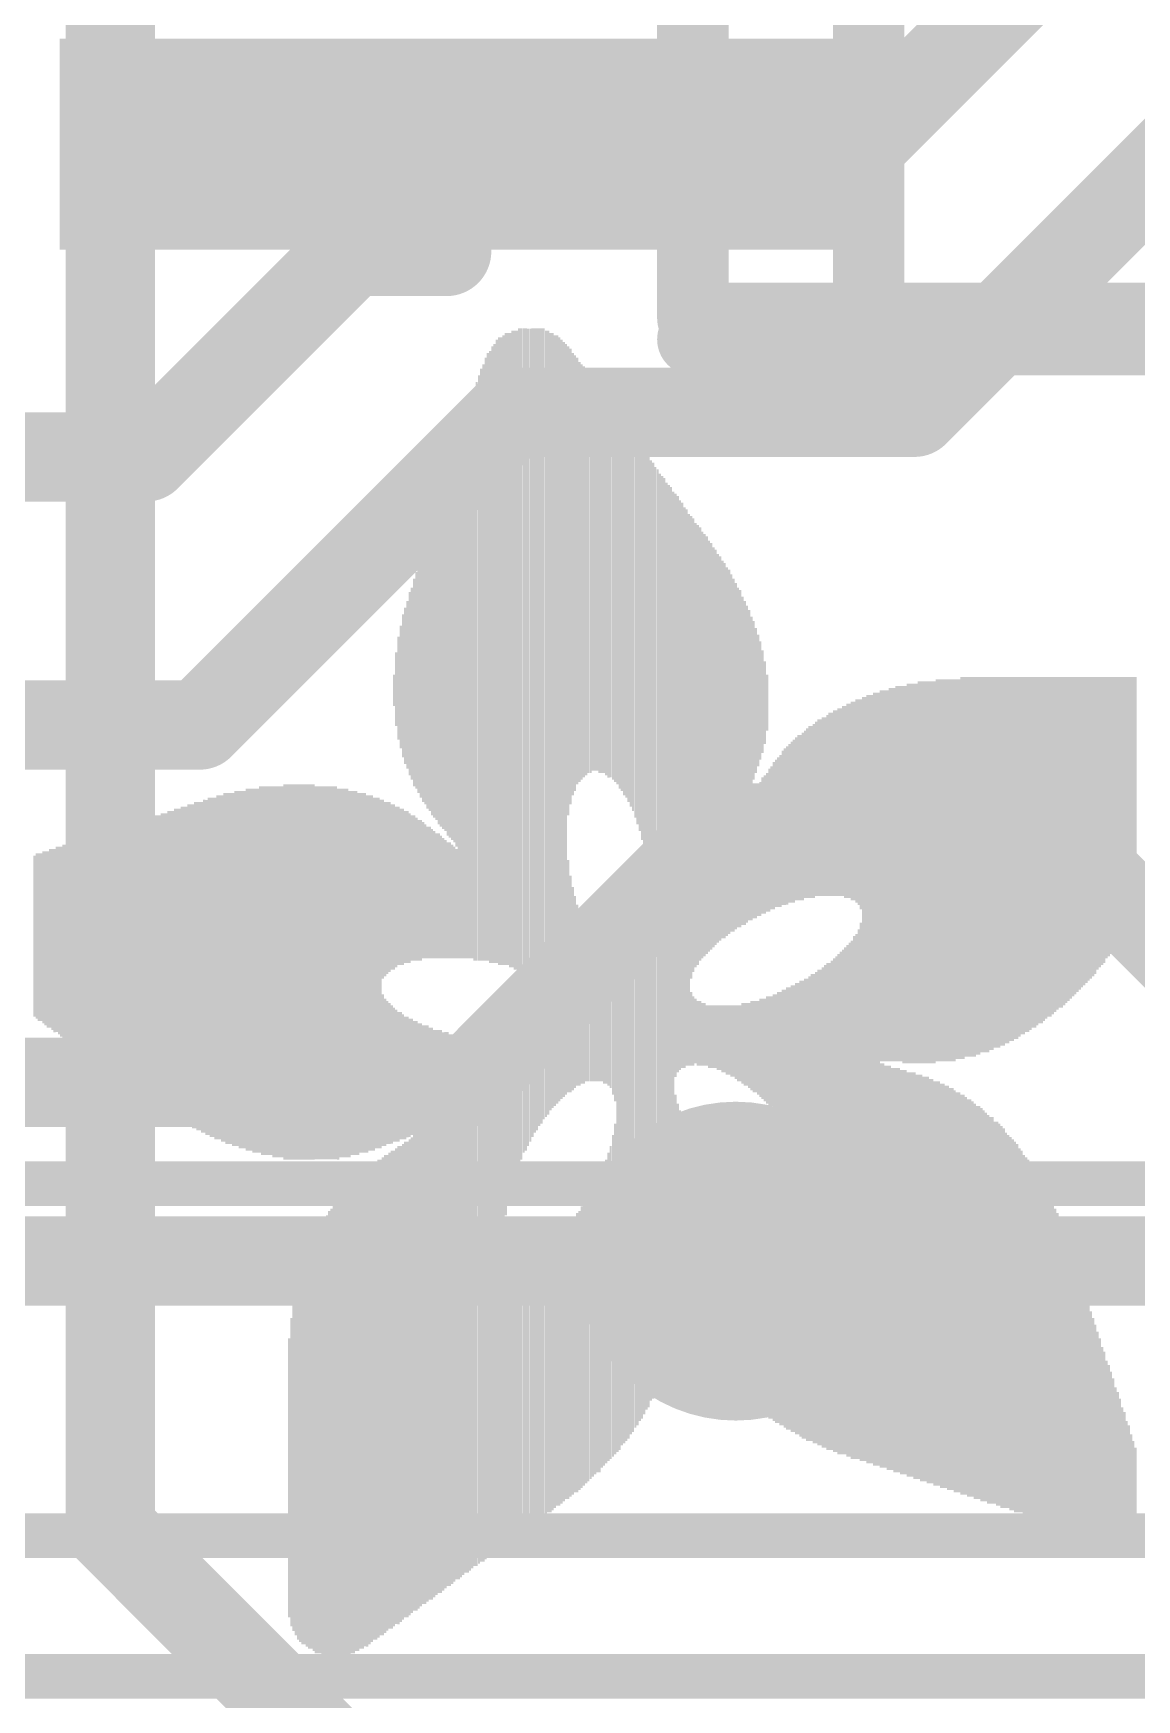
# Model space of a CAD drawing. Extents: x -17.3 to 47, y -18 to 22.9.
# Drawn here: x 16.291 to 19.428, y -4.041 to 0.696 of the extents above; entities that cross this region are included whole.
import ezdxf

# ---------------------------------------------------------------- set-up
doc = ezdxf.new("R2010")
doc.units = 0
for name, color, linetype in [('1', 12, 'CONTINUOUS'), ('16', 5, 'CONTINUOUS'), ('18', 110, 'CONTINUOUS'), ('21', 40, 'CONTINUOUS'), ('22', 6, 'CONTINUOUS'), ('51', 253, 'CONTINUOUS')]:
    doc.layers.add(name, color=color, linetype=linetype)

# ---------------------------------------------------------------- blocks, each defined once
blk = doc.blocks.new('RECT')
blk.add_solid([(-0.5, -0.5), (0.5, -0.5), (-0.5, 0.5), (0.5, 0.5)])
blk = doc.blocks.new('ROUNDV')
at = {"const_width": 0.5}
blk.add_lwpolyline([(0, -0.25, 1), (0, 0.25, 1), (0, -0.25)], format="xyb", dxfattribs=at)

msp = doc.modelspace()

# ---------------------------------------------------------------- linework, layer by layer
at = {"layer": '1', "const_width": 0.254}
for points in [[(18.6436, 0.381), (19.1008, 0.8382)], [(17.466, 0.381), (18.6436, 0.381)], [(17.466, 0.381), (17.466, 0.0762)], [(19.558, 0.381), (18.796, -0.381)], [(17.1958, 0.0762), (16.6116, -0.508)], [(17.466, 0.0762), (17.1958, 0.0762)], [(17.653, -0.381), (17.3355, -0.6985)], [(18.796, -0.381), (17.653, -0.381)], [(16.6116, -0.508), (16.1504, -0.508)], [(17.3355, -0.6985), (16.764, -1.27)], [(16.764, -1.27), (12.065, -1.27)], [(17.526, -2.286), (18.249, -1.563)], [(18.249, -1.563), (19.177, -1.563)], [(19.177, -1.563), (20.066, -2.452)], [(10.668, -2.286), (17.526, -2.286)], [(18.288, -2.794), (7.112, -2.794)]]:
    msp.add_lwpolyline(points, dxfattribs=at)
at = {"layer": '1', "const_width": 0.127}
for points in [[(17.466, 0.4445, 1), (17.466, 0.3175)], [(17.5295, 0.381, 1), (17.4025, 0.381)], [(18.5987, 0.4259, 1), (18.6885, 0.3361)], [(18.6436, 0.3175, 1), (18.6436, 0.4445)], [(17.1958, 0.1397, 1), (17.1958, 0.0127)], [(17.2407, 0.0313, 1), (17.1509, 0.1211)], [(17.466, 0.0127, 1), (17.466, 0.1397)], [(17.4025, 0.0762, 1), (17.5295, 0.0762)], [(17.653, -0.3175, 1), (17.653, -0.4445)], [(17.6979, -0.4259, 1), (17.6081, -0.3361)], [(18.7511, -0.3361, 1), (18.8409, -0.4259)], [(18.796, -0.4445, 1), (18.796, -0.3175)], [(16.5667, -0.4631, 1), (16.6565, -0.5529)], [(16.6116, -0.5715, 1), (16.6116, -0.4445)], [(17.2906, -0.6536, 1), (17.3804, -0.7434)], [(17.3804, -0.7434, 1), (17.2906, -0.6536)], [(16.7191, -1.2251, 1), (16.8089, -1.3149)], [(16.764, -1.3335, 1), (16.764, -1.2065)], [(18.249, -1.4995, 1), (18.249, -1.6265)], [(18.2939, -1.6079, 1), (18.2041, -1.5181)], [(19.2219, -1.5181, 1), (19.1321, -1.6079)], [(19.177, -1.6265, 1), (19.177, -1.4995)], [(17.4811, -2.2411, 1), (17.5709, -2.3309)], [(17.526, -2.3495, 1), (17.526, -2.2225)], [(18.288, -2.8575, 1), (18.288, -2.7305)]]:
    msp.add_lwpolyline(points, format="xyb", dxfattribs=at)
at = {"layer": '16', "const_width": 0.254}
for points in [[(16.51, 1.016), (16.51, -3.556)], [(18.288, -2.794), (20.828, -2.794)], [(16.51, -3.556), (19.304, -6.35)]]:
    msp.add_lwpolyline(points, dxfattribs=at)
at = {"layer": '16', "const_width": 0.127}
for points in [[(18.288, -2.7305, 1), (18.288, -2.8575)], [(16.5549, -3.5111, 1), (16.4651, -3.6009)], [(16.4465, -3.556, 1), (16.5735, -3.556)]]:
    msp.add_lwpolyline(points, format="xyb", dxfattribs=at)
at = {"layer": '21', "const_width": 0.2032}
msp.add_lwpolyline([(21.966, -0.174), (18.166, -0.174)], dxfattribs=at)
at = {"layer": '21', "const_width": 0.1016}
msp.add_lwpolyline([(18.166, -0.1232, 1), (18.166, -0.2248)], format="xyb", dxfattribs=at)
at = {"layer": '22', "const_width": 0.127}
for points in [[(3.484, -2.574), (28.384, -2.574)], [(-0.316, -3.574), (29.484, -3.574)], [(29.984, -3.974), (-1.016, -3.974)]]:
    msp.add_lwpolyline(points, dxfattribs=at)
at = {"layer": '51', "const_width": 0.2032}
for points in [[(18.166, -0.114), (18.166, 9.766)], [(18.666, -0.114), (18.666, 9.766)], [(18.666, -0.114), (18.166, -0.114)], [(21.966, -0.114), (18.666, -0.114)]]:
    msp.add_lwpolyline(points, dxfattribs=at)
at = {"layer": '51', "const_width": 0.1016}
for points in [[(18.166, -0.0632, 1), (18.166, -0.1648)], [(18.666, -0.0632, 1), (18.666, -0.1648)], [(18.666, -0.1648, 1), (18.666, -0.0632)], [(18.1152, -0.114, 1), (18.2168, -0.114)], [(18.6152, -0.114, 1), (18.7168, -0.114)]]:
    msp.add_lwpolyline(points, format="xyb", dxfattribs=at)

# ---------------------------------------------------------------- block references
at = {"layer": '1', "xscale": 0.6, "yscale": 2.2, "rotation": 270}
msp.add_blockref('RECT', (17.466, 0.381), dxfattribs=at)
at = {"layer": '18', "xscale": 0.9064, "yscale": 0.9064}
msp.add_blockref('ROUNDV', (18.288, -2.794), dxfattribs=at)
msp.add_blockref('ROUNDV', (18.288, -2.794), dxfattribs=at)
at = {"layer": '21', "rotation": 90}
for p, xscale, yscale in [((17.6022, -1.0668), 1.759, 0.0064), ((17.6086, -1.0605), 1.7717, 0.0063), ((17.6149, -1.0605), 1.7843, 0.0064), ((17.6212, -1.0605), 1.7843, 0.0063), ((17.6276, -1.0573), 1.7907, 0.0064), ((17.634, -1.0541), 1.797, 0.0063), ((17.6403, -1.0541), 1.797, 0.0064), ((17.6467, -1.0573), 1.8034, 0.0063), ((17.653, -1.0541), 1.8098, 0.0064), ((17.6593, -1.0573), 1.8161, 0.0063), ((17.6657, -1.0573), 1.8161, 0.0064), ((17.6721, -1.0541), 1.8224, 0.0063), ((17.6784, -1.0541), 1.8224, 0.0064), ((17.6848, -1.0573), 1.8288, 0.0063), ((17.6911, -1.0573), 1.8288, 0.0064), ((17.6974, -1.0605), 1.8351, 0.0063), ((17.7038, -1.0605), 1.8351, 0.0064), ((17.7102, -1.0636), 1.8415, 0.0063), ((17.7165, -1.0636), 1.8415, 0.0064), ((17.7229, -1.0668), 1.8478, 0.0063), ((17.7292, -1.0668), 1.8478, 0.0064), ((17.7355, -1.07), 1.8542, 0.0063), ((17.7419, -1.07), 1.8542, 0.0064), ((17.7483, -1.0763), 1.8542, 0.0063), ((17.7546, -1.0763), 1.8542, 0.0064), ((17.761, -1.0827), 1.8542, 0.0063), ((17.7673, -1.0858), 1.8605, 0.0064), ((17.7736, -1.0922), 1.8606, 0.0063), ((17.78, -1.0922), 1.8606, 0.0064), ((17.7864, -1.1018), 1.8669, 0.0063), ((17.7927, -1.1049), 1.8606, 0.0064), ((17.7991, -1.1145), 1.8669, 0.0063), ((17.8054, -1.1208), 1.8669, 0.0064), ((17.5768, -1.0827), 1.7145, 0.0064), ((17.5831, -1.0763), 1.7272, 0.0063), ((17.5895, -1.0764), 1.7399, 0.0064), ((17.5959, -1.07), 1.7526, 0.0063), ((17.8117, -0.8605), 1.3335, 0.0063), ((17.8181, -0.8477), 1.2954, 0.0064), ((17.8245, -0.8414), 1.2573, 0.0063), ((17.8308, -0.8382), 1.2382, 0.0064), ((17.8372, -0.8319), 1.2129, 0.0063), ((17.5578, -1.108), 1.6637, 0.0063), ((17.5641, -1.0986), 1.6827, 0.0064), ((17.5705, -1.0922), 1.6954, 0.0063), ((17.8435, -0.835), 1.1938, 0.0064), ((17.8498, -0.8351), 1.1811, 0.0063), ((17.8562, -0.835), 1.1684, 0.0064), ((17.8626, -0.8382), 1.1494, 0.0063), ((17.8689, -0.8382), 1.1366, 0.0064), ((17.8753, -0.8414), 1.1303, 0.0063), ((17.545, -1.1303), 1.6192, 0.0063), ((17.5514, -1.1176), 1.6446, 0.0064), ((17.8816, -0.8446), 1.1113, 0.0064), ((17.888, -0.8478), 1.1049, 0.0063), ((17.8943, -0.8541), 1.0922, 0.0064), ((17.9007, -0.8604), 1.0922, 0.0063), ((17.907, -0.8636), 1.0858, 0.0064), ((17.526, -1.1557), 1.5558, 0.0064), ((17.5324, -1.1462), 1.5748, 0.0063), ((17.5387, -1.1335), 1.6002, 0.0064), ((17.9134, -0.87), 1.0731, 0.0063), ((17.9197, -0.8763), 1.0732, 0.0064), ((17.9261, -0.8827), 1.0731, 0.0063), ((17.9324, -0.889), 1.0604, 0.0064), ((17.9388, -0.8954), 1.0605, 0.0063), ((17.9451, -0.9049), 1.0541, 0.0064), ((17.5133, -1.1747), 1.5177, 0.0064), ((17.5197, -1.1653), 1.5367, 0.0063), ((17.9515, -0.9113), 1.0541, 0.0063), ((17.9578, -0.9208), 1.0605, 0.0064), ((17.9642, -0.9303), 1.0541, 0.0063), ((17.9705, -0.9398), 1.0604, 0.0064), ((17.9769, -0.9494), 1.0541, 0.0063), ((17.4943, -1.0446), 1.143, 0.0063), ((17.5006, -1.1938), 1.4796, 0.0064), ((17.5069, -1.1875), 1.4923, 0.0063), ((17.9832, -0.9589), 1.0605, 0.0064), ((17.9896, -0.9716), 1.0605, 0.0063), ((17.9959, -0.9811), 1.0668, 0.0064), ((18.0023, -0.9938), 1.0795, 0.0063), ((18.0086, -1.0097), 1.0859, 0.0064), ((18.015, -1.0224), 1.0985, 0.0063), ((17.4816, -1.0541), 1.0858, 0.0063), ((17.4879, -1.051), 1.1049, 0.0064), ((18.0213, -1.0382), 1.1176, 0.0064), ((18.0277, -1.0541), 1.124, 0.0063), ((18.034, -1.0764), 1.1557, 0.0064), ((18.0404, -1.1049), 1.2002, 0.0063), ((18.0467, -1.8542), 2.6734, 0.0064), ((17.4688, -1.0699), 1.0287, 0.0063), ((17.4752, -1.0636), 1.0541, 0.0064), ((18.0531, -1.8542), 2.6606, 0.0063), ((18.0594, -1.8511), 2.6289, 0.0064), ((18.0658, -1.8478), 2.6099, 0.0063), ((18.0721, -1.8478), 2.5845, 0.0064), ((18.0785, -1.8415), 2.559, 0.0063), ((18.0848, -1.8352), 2.5337, 0.0064), ((17.4562, -1.0795), 0.9716, 0.0063), ((17.4625, -1.0732), 0.9969, 0.0064), ((18.0912, -1.832), 2.5019, 0.0063), ((18.0975, -1.8225), 2.4701, 0.0064), ((18.1039, -1.8066), 2.4257, 0.0063), ((18.1102, -1.7113), 2.2098, 0.0064), ((18.1166, -1.4415), 1.6573, 0.0063), ((17.4371, -1.0986), 0.8827, 0.0064), ((17.4435, -1.0922), 0.9208, 0.0063), ((17.4498, -1.089), 0.9398, 0.0064), ((18.1229, -1.4383), 1.6383, 0.0064), ((18.1293, -1.4415), 1.6193, 0.0063), ((18.1356, -1.4415), 1.6065, 0.0064), ((18.142, -1.4478), 1.5938, 0.0063), ((18.1483, -1.4478), 1.5812, 0.0064), ((17.4244, -1.1113), 0.8319, 0.0064), ((17.4307, -1.1049), 0.8572, 0.0063), ((18.1547, -1.4542), 1.5685, 0.0063), ((18.161, -1.3335), 1.3144, 0.0064), ((18.1674, -1.3272), 1.2891, 0.0063), ((18.1737, -1.3272), 1.2637, 0.0064), ((18.1801, -1.3272), 1.2509, 0.0063), ((18.1864, -1.3239), 1.2319, 0.0064), ((17.4117, -1.1208), 0.7747, 0.0064), ((17.4181, -1.1145), 0.8001, 0.0063), ((18.1928, -1.3272), 1.2129, 0.0063), ((18.1991, -1.3272), 1.2001, 0.0064), ((18.2055, -1.3272), 1.1875, 0.0063), ((18.2118, -1.3303), 1.1684, 0.0064), ((18.2182, -1.3304), 1.1557, 0.0063), ((17.3926, -1.1367), 0.6795, 0.0063), ((17.399, -1.1303), 0.7176, 0.0064), ((17.4054, -1.1271), 0.7366, 0.0063), ((18.2245, -1.3335), 1.1366, 0.0064), ((18.2309, -1.3335), 1.124, 0.0063), ((18.2372, -1.3367), 1.1049, 0.0064), ((18.2436, -1.3367), 1.0922, 0.0063), ((18.2499, -1.3398), 1.0731, 0.0064), ((17.38, -1.143), 0.616, 0.0063), ((17.3863, -1.1399), 0.6477, 0.0064), ((18.2563, -1.343), 1.0668, 0.0063), ((18.2626, -1.3462), 1.0478, 0.0064), ((18.269, -1.3462), 1.035, 0.0063), ((18.2753, -1.3494), 1.016, 0.0064), ((17.3609, -1.1525), 0.5207, 0.0064), ((17.3673, -1.1525), 0.5461, 0.0063), ((17.3736, -1.1494), 0.5905, 0.0064), ((18.2817, -1.3558), 1.0033, 0.0063), ((18.288, -1.3589), 0.9842, 0.0064), ((18.2944, -1.3621), 0.9652, 0.0063), ((18.3007, -1.3653), 0.9589, 0.0064), ((17.3482, -1.1589), 0.4445, 0.0064), ((17.3545, -1.1557), 0.4762, 0.0063), ((18.3071, -1.3716), 0.9334, 0.0063), ((18.3134, -1.378), 0.9207, 0.0064), ((18.3198, -1.2002), 0.5397, 0.0063), ((18.3261, -1.2002), 0.5143, 0.0064), ((17.3355, -1.1621), 0.3493, 0.0064), ((17.3419, -1.1589), 0.4064, 0.0063), ((18.3325, -1.2033), 0.4826, 0.0063), ((18.3388, -1.2002), 0.4509, 0.0064), ((18.3452, -1.2002), 0.4127, 0.0063), ((17.3292, -1.1653), 0.2921, 0.0063), ((18.3515, -1.2002), 0.3747, 0.0064), ((18.3578, -1.2002), 0.3365, 0.0063), ((17.3228, -1.1684), 0.2096, 0.0064), ((18.3642, -1.2034), 0.2921, 0.0064), ((18.3706, -1.2065), 0.235, 0.0063), ((17.3164, -1.1716), 0.0889, 0.0063), ((18.3769, -1.2065), 0.1588, 0.0064), ((18.9293, -1.6764), 1.0858, 0.0063), ((18.9357, -1.6764), 1.0858, 0.0064), ((18.9421, -1.6733), 1.0795, 0.0063), ((18.9484, -1.6733), 1.0795, 0.0064), ((18.9548, -1.6733), 1.0795, 0.0063), ((18.9611, -1.6733), 1.0795, 0.0064), ((18.9674, -1.6733), 1.0795, 0.0063), ((18.9738, -1.6701), 1.0731, 0.0064), ((18.9802, -1.6701), 1.0731, 0.0063), ((18.9865, -1.6669), 1.0668, 0.0064), ((18.9929, -1.6669), 1.0668, 0.0063), ((18.9992, -1.6669), 1.0668, 0.0064), ((19.0055, -1.6669), 1.0668, 0.0063), ((19.0119, -1.6637), 1.0604, 0.0064), ((19.0183, -1.6637), 1.0604, 0.0063), ((19.0246, -1.6605), 1.0541, 0.0064), ((19.031, -1.6605), 1.0541, 0.0063), ((19.0373, -1.6605), 1.0541, 0.0064), ((19.0436, -1.6574), 1.0477, 0.0063), ((19.05, -1.6574), 1.0477, 0.0064), ((19.0564, -1.6542), 1.0414, 0.0063), ((19.0627, -1.6542), 1.0414, 0.0064), ((19.0691, -1.651), 1.035, 0.0063), ((19.0754, -1.651), 1.035, 0.0064), ((19.0817, -1.6479), 1.0287, 0.0063), ((19.0881, -1.6479), 1.0287, 0.0064), ((19.0945, -1.6447), 1.0223, 0.0063), ((19.1008, -1.6415), 1.016, 0.0064), ((19.1072, -1.6415), 1.016, 0.0063), ((19.1135, -1.6383), 1.0096, 0.0064), ((19.1198, -1.6383), 1.0096, 0.0063), ((19.1262, -1.6352), 1.0033, 0.0064), ((19.1326, -1.632), 0.9969, 0.0063), ((19.1389, -1.632), 0.9969, 0.0064), ((19.1453, -1.6288), 0.9906, 0.0063), ((19.1516, -1.6256), 0.9842, 0.0064), ((19.1579, -1.6256), 0.9842, 0.0063), ((19.1643, -1.6225), 0.9779, 0.0064), ((19.1707, -1.6193), 0.9715, 0.0063), ((19.177, -1.6161), 0.9652, 0.0064), ((19.1834, -1.6161), 0.9652, 0.0063), ((19.1897, -1.6129), 0.9588, 0.0064), ((19.196, -1.6098), 0.9525, 0.0063), ((19.2024, -1.6066), 0.9461, 0.0064), ((19.2088, -1.6034), 0.9398, 0.0063), ((19.2151, -1.6034), 0.9398, 0.0064), ((19.2215, -1.6002), 0.9334, 0.0063), ((19.2278, -1.5971), 0.9271, 0.0064), ((19.2341, -1.5938), 0.9207, 0.0063), ((19.2405, -1.5907), 0.9144, 0.0064), ((19.2469, -1.5875), 0.908, 0.0063), ((19.2532, -1.5844), 0.9017, 0.0064), ((19.2596, -1.5812), 0.8953, 0.0063), ((19.2659, -1.578), 0.889, 0.0064), ((19.2722, -1.5748), 0.8826, 0.0063), ((19.2786, -1.5716), 0.8763, 0.0064), ((19.285, -1.5685), 0.8699, 0.0063), ((19.2913, -1.5653), 0.8636, 0.0064), ((19.2977, -1.5621), 0.8572, 0.0063), ((19.304, -1.559), 0.8509, 0.0064), ((19.3103, -1.5557), 0.8445, 0.0063), ((19.3167, -1.5494), 0.8318, 0.0064), ((19.3231, -1.5463), 0.8255, 0.0063), ((19.3294, -1.5431), 0.8191, 0.0064), ((19.3358, -1.5399), 0.8128, 0.0063), ((19.3421, -1.5335), 0.8001, 0.0064), ((19.3484, -1.5304), 0.7937, 0.0063), ((19.3548, -1.5272), 0.7874, 0.0064), ((19.3612, -1.5209), 0.7747, 0.0063), ((19.3675, -1.5177), 0.7683, 0.0064), ((19.3739, -1.5145), 0.762, 0.0063), ((19.3802, -1.5082), 0.7493, 0.0064), ((19.3865, -1.505), 0.7429, 0.0063), ((19.3929, -1.5018), 0.7366, 0.0064), ((19.3993, -1.4955), 0.7239, 0.0063), ((19.4056, -1.4923), 0.7175, 0.0064), ((19.412, -1.4859), 0.7048, 0.0063), ((19.4183, -1.4828), 0.6985, 0.0064), ((19.4246, -1.4796), 0.6921, 0.0063), ((18.6817, -2.2765), 2.1971, 0.0064), ((18.6881, -2.2765), 2.1971, 0.0063), ((18.6944, -2.2765), 2.1971, 0.0064), ((18.7007, -1.6986), 1.0541, 0.0063), ((18.7071, -1.6986), 1.0541, 0.0064), ((18.7135, -1.6986), 1.0541, 0.0063), ((18.7198, -1.6986), 1.0541, 0.0064), ((18.7262, -1.6955), 1.0605, 0.0063), ((18.7325, -1.6955), 1.0605, 0.0064), ((18.7388, -1.6955), 1.0605, 0.0063), ((18.7452, -1.6923), 1.0668, 0.0064), ((18.7516, -1.6923), 1.0668, 0.0063), ((18.7579, -1.6923), 1.0668, 0.0064), ((18.7643, -1.6955), 1.0731, 0.0063), ((18.7706, -1.6955), 1.0731, 0.0064), ((18.7769, -1.6923), 1.0795, 0.0063), ((18.7833, -1.6923), 1.0795, 0.0064), ((18.7897, -1.6923), 1.0795, 0.0063), ((18.796, -1.6923), 1.0795, 0.0064), ((18.8024, -1.6923), 1.0795, 0.0063), ((18.8087, -1.6891), 1.0858, 0.0064), ((18.815, -1.6891), 1.0858, 0.0063), ((18.8214, -1.6891), 1.0858, 0.0064), ((18.8278, -1.6891), 1.0858, 0.0063), ((18.8341, -1.6891), 1.0858, 0.0064), ((18.8405, -1.6891), 1.0858, 0.0063), ((18.8468, -1.6891), 1.0858, 0.0064), ((18.8531, -1.6891), 1.0858, 0.0063), ((18.8595, -1.6828), 1.0859, 0.0064), ((18.8659, -1.6828), 1.0859, 0.0063), ((18.8722, -1.6828), 1.0859, 0.0064), ((18.8786, -1.6828), 1.0859, 0.0063), ((18.8849, -1.6828), 1.0859, 0.0064), ((18.8912, -1.6828), 1.0859, 0.0063), ((18.8976, -1.6828), 1.0859, 0.0064), ((18.904, -1.6828), 1.0859, 0.0063), ((18.9103, -1.6828), 1.0859, 0.0064), ((18.9167, -1.6796), 1.0795, 0.0063), ((18.923, -1.6796), 1.0795, 0.0064), ((18.5674, -1.4923), 0.5271, 0.0064), ((18.5738, -1.4923), 0.5271, 0.0063), ((18.5801, -1.4891), 0.5334, 0.0064), ((18.5864, -1.4891), 0.5334, 0.0063), ((18.5928, -1.4859), 0.5398, 0.0064), ((18.5992, -1.489), 0.5461, 0.0063), ((18.6055, -1.4859), 0.5524, 0.0064), ((18.6119, -1.4859), 0.5524, 0.0063), ((18.6182, -1.4859), 0.5652, 0.0064), ((18.6245, -1.4859), 0.5652, 0.0063), ((18.6309, -1.4859), 0.5778, 0.0064), ((18.6373, -1.4891), 0.5842, 0.0063), ((18.6436, -1.4955), 0.5969, 0.0064), ((18.65, -2.2765), 2.1717, 0.0063), ((18.6563, -2.2765), 2.1717, 0.0064), ((18.6626, -2.2765), 2.1844, 0.0063), ((18.669, -2.2765), 2.1844, 0.0064), ((18.6754, -2.2765), 2.1844, 0.0063), ((18.4976, -1.5177), 0.4889, 0.0063), ((18.5039, -1.5177), 0.4889, 0.0064), ((18.5102, -1.5145), 0.4953, 0.0063), ((18.5166, -1.5082), 0.4953, 0.0064), ((18.523, -1.505), 0.5017, 0.0063), ((18.5293, -1.505), 0.5017, 0.0064), ((18.5357, -1.5018), 0.508, 0.0063), ((18.542, -1.5018), 0.508, 0.0064), ((18.5483, -1.4986), 0.5144, 0.0063), ((18.5547, -1.4955), 0.5207, 0.0064), ((18.5611, -1.4955), 0.5207, 0.0063), ((18.4404, -1.5494), 0.4508, 0.0064), ((18.4468, -1.5462), 0.4572, 0.0063), ((18.4531, -1.5431), 0.4635, 0.0064), ((18.4595, -1.5367), 0.4636, 0.0063), ((18.4658, -1.5335), 0.4699, 0.0064), ((18.4721, -1.5335), 0.4699, 0.0063), ((18.4785, -1.5304), 0.4763, 0.0064), ((18.4849, -1.524), 0.4762, 0.0063), ((18.4912, -1.5208), 0.4826, 0.0064), ((18.4023, -1.578), 0.4191, 0.0064), ((18.4087, -1.5748), 0.4254, 0.0063), ((18.415, -1.5716), 0.4318, 0.0064), ((18.4214, -1.5621), 0.4382, 0.0063), ((18.4277, -1.559), 0.4445, 0.0064), ((18.434, -1.5557), 0.4509, 0.0063), ((18.3642, -1.6129), 0.3874, 0.0064), ((18.3706, -1.6098), 0.3937, 0.0063), ((18.3769, -1.6034), 0.3937, 0.0064), ((18.3833, -1.597), 0.4064, 0.0063), ((18.3896, -1.5907), 0.4064, 0.0064), ((18.3959, -1.5844), 0.4191, 0.0063), ((16.8339, -1.959), 0.9906, 0.0063), ((16.8402, -1.9622), 0.9969, 0.0064), ((16.8466, -1.9622), 0.9969, 0.0063), ((16.8529, -1.9622), 0.9969, 0.0064), ((16.8592, -1.9654), 1.0033, 0.0063), ((16.8656, -1.9622), 1.0097, 0.0064), ((16.872, -1.9622), 1.0097, 0.0063), ((16.8783, -1.9653), 1.016, 0.0064), ((16.8847, -1.9653), 1.016, 0.0063), ((16.891, -1.9653), 1.016, 0.0064), ((16.8973, -1.9654), 1.0287, 0.0063), ((16.9037, -1.9654), 1.0287, 0.0064), ((16.9101, -1.9654), 1.0287, 0.0063), ((16.9164, -1.9685), 1.035, 0.0064), ((16.9228, -1.9685), 1.035, 0.0063), ((16.9291, -1.9685), 1.035, 0.0064), ((16.9354, -1.9653), 1.0414, 0.0063), ((16.9418, -1.9685), 1.0478, 0.0064), ((16.9482, -1.9685), 1.0478, 0.0063), ((16.9545, -1.9685), 1.0478, 0.0064), ((16.9609, -1.9685), 1.0478, 0.0063), ((16.9672, -1.9685), 1.0478, 0.0064), ((16.9735, -1.9717), 1.0541, 0.0063), ((16.9799, -1.9717), 1.0541, 0.0064), ((16.9863, -1.9717), 1.0541, 0.0063), ((16.9926, -1.9717), 1.0541, 0.0064), ((16.999, -1.9717), 1.0541, 0.0063), ((17.0053, -1.9717), 1.0668, 0.0064), ((17.0116, -1.9717), 1.0668, 0.0063), ((17.018, -1.9717), 1.0668, 0.0064), ((17.0244, -1.9717), 1.0668, 0.0063), ((17.0307, -1.9717), 1.0668, 0.0064), ((17.0371, -1.9717), 1.0668, 0.0063), ((17.0434, -1.9717), 1.0668, 0.0064), ((17.0497, -1.9717), 1.0668, 0.0063), ((17.0561, -1.9717), 1.0668, 0.0064), ((17.0625, -1.9717), 1.0668, 0.0063), ((17.0688, -1.9717), 1.0668, 0.0064), ((17.0752, -1.9717), 1.0668, 0.0063), ((17.0815, -1.9717), 1.0668, 0.0064), ((17.0878, -1.9717), 1.0668, 0.0063), ((17.0942, -1.9748), 1.0605, 0.0064), ((17.1006, -1.9748), 1.0605, 0.0063), ((17.1069, -1.9748), 1.0605, 0.0064), ((17.1133, -1.9748), 1.0605, 0.0063), ((17.1196, -1.9748), 1.0605, 0.0064), ((17.1259, -1.9748), 1.0605, 0.0063), ((17.1323, -1.9748), 1.0605, 0.0064), ((17.1387, -1.9748), 1.0605, 0.0063), ((17.145, -1.9748), 1.0605, 0.0064), ((17.1514, -1.9748), 1.0605, 0.0063), ((17.1577, -1.9781), 1.0541, 0.0064), ((17.164, -1.9748), 1.0477, 0.0063), ((17.1704, -1.9748), 1.0477, 0.0064), ((17.1768, -1.9748), 1.0477, 0.0063), ((17.1831, -1.9748), 1.0477, 0.0064), ((17.1895, -1.978), 1.0414, 0.0063), ((17.1958, -1.9748), 1.0351, 0.0064), ((17.2021, -1.9748), 1.0351, 0.0063), ((17.2085, -1.9748), 1.0351, 0.0064), ((17.2149, -1.9781), 1.0287, 0.0063), ((17.2212, -1.9748), 1.0223, 0.0064), ((17.2276, -1.9748), 1.0223, 0.0063), ((17.2339, -1.9748), 1.0223, 0.0064), ((18.3388, -1.6383), 0.362, 0.0064), ((18.3452, -1.6352), 0.3683, 0.0063), ((18.3515, -1.6256), 0.3746, 0.0064), ((18.3578, -1.6224), 0.381, 0.0063), ((16.6751, -1.9431), 0.8572, 0.0064), ((16.6815, -1.9463), 0.8636, 0.0063), ((16.6878, -1.9463), 0.8636, 0.0064), ((16.6942, -1.9463), 0.8763, 0.0063), ((16.7005, -1.9495), 0.8827, 0.0064), ((16.7068, -1.9495), 0.8827, 0.0063), ((16.7132, -1.9495), 0.8953, 0.0064), ((16.7196, -1.9526), 0.9017, 0.0063), ((16.7259, -1.9526), 0.9017, 0.0064), ((16.7323, -1.9526), 0.9144, 0.0063), ((16.7386, -1.9526), 0.9144, 0.0064), ((16.7449, -1.9558), 0.9208, 0.0063), ((16.7513, -1.9526), 0.9271, 0.0064), ((16.7577, -1.9558), 0.9334, 0.0063), ((16.764, -1.9558), 0.9334, 0.0064), ((16.7704, -1.959), 0.9398, 0.0063), ((16.7767, -1.9558), 0.9462, 0.0064), ((16.783, -1.959), 0.9525, 0.0063), ((16.7894, -1.9558), 0.9588, 0.0064), ((16.7958, -1.959), 0.9652, 0.0063), ((16.8021, -1.959), 0.9652, 0.0064), ((16.8085, -1.9622), 0.9715, 0.0063), ((16.8148, -1.959), 0.9779, 0.0064), ((16.8211, -1.959), 0.9779, 0.0063), ((16.8275, -1.9622), 0.9843, 0.0064), ((17.2402, -1.978), 1.016, 0.0063), ((17.2466, -1.9748), 1.0097, 0.0064), ((17.253, -1.9748), 1.0097, 0.0063), ((17.2593, -1.9781), 1.0033, 0.0064), ((17.2657, -1.9748), 0.9969, 0.0063), ((17.272, -1.9748), 0.9969, 0.0064), ((17.2783, -1.978), 0.9906, 0.0063), ((17.2847, -1.7367), 0.508, 0.0064), ((17.2911, -1.7368), 0.4953, 0.0063), ((17.2974, -1.7336), 0.4889, 0.0064), ((17.3038, -1.7304), 0.4826, 0.0063), ((17.3101, -1.7304), 0.4699, 0.0064), ((17.3164, -1.7304), 0.4699, 0.0063), ((17.3228, -1.7304), 0.4572, 0.0064), ((17.3292, -1.7272), 0.4508, 0.0063), ((17.3355, -1.7304), 0.4445, 0.0064), ((17.3419, -1.7304), 0.4445, 0.0063), ((17.3482, -1.7304), 0.4318, 0.0064), ((17.3545, -1.7304), 0.4318, 0.0063), ((18.3198, -1.6605), 0.3429, 0.0063), ((18.3261, -1.6542), 0.3429, 0.0064), ((18.3325, -1.6478), 0.3556, 0.0063), ((16.5354, -1.9145), 0.7112, 0.0064), ((16.5418, -1.9177), 0.7176, 0.0063), ((16.5481, -1.9209), 0.7239, 0.0064), ((16.5544, -1.9209), 0.7366, 0.0063), ((16.5608, -1.9209), 0.7366, 0.0064), ((16.5672, -1.9241), 0.7429, 0.0063), ((16.5735, -1.9241), 0.7557, 0.0064), ((16.5799, -1.9272), 0.762, 0.0063), ((16.5862, -1.9272), 0.762, 0.0064), ((16.5925, -1.9304), 0.7684, 0.0063), ((16.5989, -1.9304), 0.781, 0.0064), ((16.6053, -1.9304), 0.781, 0.0063), ((16.6116, -1.9304), 0.7938, 0.0064), ((16.618, -1.9336), 0.8001, 0.0063), ((16.6243, -1.9368), 0.8065, 0.0064), ((16.6306, -1.9368), 0.8065, 0.0063), ((16.637, -1.9368), 0.8191, 0.0064), ((16.6434, -1.94), 0.8255, 0.0063), ((16.6497, -1.9431), 0.8318, 0.0064), ((16.6561, -1.9399), 0.8382, 0.0063), ((16.6624, -1.9431), 0.8446, 0.0064), ((16.6687, -1.9463), 0.8509, 0.0063), ((17.3609, -1.7336), 0.4255, 0.0064), ((17.3673, -1.7336), 0.4127, 0.0063), ((17.3736, -1.7336), 0.4127, 0.0064), ((17.38, -1.7367), 0.4064, 0.0063), ((17.3863, -1.7399), 0.4, 0.0064), ((17.3926, -1.7399), 0.4, 0.0063), ((17.399, -1.7399), 0.3874, 0.0064), ((17.4054, -1.7431), 0.381, 0.0063), ((17.4117, -1.7463), 0.3747, 0.0064), ((17.4181, -1.7463), 0.3747, 0.0063), ((16.3767, -1.886), 0.5525, 0.0063), ((16.383, -1.886), 0.5525, 0.0064), ((16.3894, -1.8891), 0.5588, 0.0063), ((16.3957, -1.8892), 0.5715, 0.0064), ((16.402, -1.8892), 0.5715, 0.0063), ((16.4084, -1.8923), 0.5778, 0.0064), ((16.4148, -1.8923), 0.5906, 0.0063), ((16.4211, -1.8955), 0.5969, 0.0064), ((16.4275, -1.8955), 0.5969, 0.0063), ((16.4338, -1.8955), 0.6096, 0.0064), ((16.4401, -1.8987), 0.6159, 0.0063), ((16.4465, -1.9019), 0.6223, 0.0064), ((16.4529, -1.8987), 0.6287, 0.0063), ((16.4592, -1.9018), 0.635, 0.0064), ((16.4656, -1.905), 0.6414, 0.0063), ((16.4719, -1.905), 0.6414, 0.0064), ((16.4782, -1.905), 0.654, 0.0063), ((16.4846, -1.9082), 0.6604, 0.0064), ((16.491, -1.9114), 0.6667, 0.0063), ((16.4973, -1.9082), 0.6731, 0.0064), ((16.5037, -1.9114), 0.6795, 0.0063), ((16.51, -1.9145), 0.6858, 0.0064), ((16.5163, -1.9114), 0.6921, 0.0063), ((16.5227, -1.9146), 0.6985, 0.0064), ((16.5291, -1.9177), 0.7048, 0.0063), ((17.4244, -1.7495), 0.3683, 0.0064), ((17.4307, -1.7526), 0.362, 0.0063), ((17.4371, -1.7558), 0.3556, 0.0064), ((17.4435, -1.7558), 0.3556, 0.0063), ((17.4498, -1.759), 0.3493, 0.0064), ((17.4562, -1.7622), 0.3429, 0.0063), ((17.4625, -1.7653), 0.3366, 0.0064), ((17.4688, -1.7685), 0.3302, 0.0063), ((17.4752, -1.7685), 0.3302, 0.0064), ((17.4816, -1.7717), 0.3239, 0.0063), ((16.2941, -1.8701), 0.4572, 0.0064), ((16.3005, -1.87), 0.4699, 0.0063), ((16.3068, -1.8733), 0.4763, 0.0064), ((16.3132, -1.8733), 0.4763, 0.0063), ((16.3195, -1.8733), 0.4889, 0.0064), ((16.3258, -1.8765), 0.4953, 0.0063), ((16.3322, -1.8796), 0.5016, 0.0064), ((16.3386, -1.8764), 0.508, 0.0063), ((16.3449, -1.8796), 0.5144, 0.0064), ((16.3513, -1.8828), 0.5207, 0.0063), ((16.3576, -1.8796), 0.527, 0.0064), ((16.3639, -1.8828), 0.5334, 0.0063), ((16.3703, -1.886), 0.5397, 0.0064), ((17.4879, -1.7749), 0.3175, 0.0064), ((17.4943, -1.778), 0.3112, 0.0063), ((17.8117, -1.8669), 0.4254, 0.0063), ((17.8181, -2.0066), 0.616, 0.0064), ((17.8245, -2.0193), 0.5778, 0.0063), ((17.8308, -2.0289), 0.5461, 0.0064), ((17.8372, -2.0383), 0.5143, 0.0063), ((17.8435, -2.0447), 0.5016, 0.0064), ((18.0404, -2.4987), 1.4224, 0.0063), ((17.8498, -2.0511), 0.4763, 0.0063), ((17.8562, -2.0574), 0.4636, 0.0064), ((17.8626, -2.0638), 0.4381, 0.0063), ((18.034, -2.5242), 1.3843, 0.0064), ((18.6436, -2.5972), 1.5303, 0.0064), ((17.8689, -2.0669), 0.4318, 0.0064), ((17.8753, -2.0733), 0.4191, 0.0063), ((17.8816, -2.0796), 0.4064, 0.0064), ((17.888, -2.0828), 0.4, 0.0063), ((18.0213, -2.5591), 1.3653, 0.0064), ((18.0277, -2.5464), 1.3653, 0.0063), ((18.6119, -2.6194), 1.4605, 0.0063), ((18.6182, -2.6194), 1.4732, 0.0064), ((18.6245, -2.6131), 1.4859, 0.0063), ((18.6309, -2.6099), 1.4923, 0.0064), ((18.6373, -2.6035), 1.505, 0.0063), ((17.8943, -2.0892), 0.3873, 0.0064), ((17.9007, -2.0923), 0.381, 0.0063), ((17.907, -2.0955), 0.3746, 0.0064), ((17.9134, -2.1019), 0.3747, 0.0063), ((17.9197, -2.1051), 0.3683, 0.0064), ((17.9261, -2.1082), 0.3746, 0.0063), ((17.9324, -2.1145), 0.3747, 0.0064), ((17.9388, -2.124), 0.3937, 0.0063), ((17.9451, -2.1368), 0.4064, 0.0064), ((17.9515, -2.6353), 1.4033, 0.0063), ((17.9578, -2.6321), 1.397, 0.0064), ((17.9642, -2.6258), 1.3843, 0.0063), ((17.9705, -2.6225), 1.3779, 0.0064), ((17.9769, -2.6194), 1.3716, 0.0063), ((17.9832, -2.613), 1.3716, 0.0064), ((17.9896, -2.6067), 1.3589, 0.0063), ((17.9959, -2.6004), 1.3589, 0.0064), ((18.0023, -2.5908), 1.3526, 0.0063), ((18.0086, -2.5813), 1.3589, 0.0064), ((18.015, -2.5718), 1.3525, 0.0063), ((18.5611, -2.6353), 1.3907, 0.0063), ((18.5674, -2.6353), 1.4033, 0.0064), ((18.5738, -2.6321), 1.4097, 0.0063), ((18.5801, -2.6321), 1.4224, 0.0064), ((18.5864, -2.6289), 1.4288, 0.0063), ((18.5928, -2.6258), 1.4351, 0.0064), ((18.5992, -2.6225), 1.4415, 0.0063), ((18.6055, -2.6225), 1.4541, 0.0064), ((18.4976, -2.2416), 0.5143, 0.0063), ((18.5039, -2.2447), 0.5334, 0.0064), ((18.5102, -2.2511), 0.5461, 0.0063), ((18.5166, -2.2574), 0.5715, 0.0064), ((18.523, -2.267), 0.6033, 0.0063), ((18.5293, -2.6416), 1.3526, 0.0064), ((18.5357, -2.6416), 1.3652, 0.0063), ((18.542, -2.6384), 1.3716, 0.0064), ((18.5483, -2.6385), 1.3843, 0.0063), ((18.5547, -2.6385), 1.3843, 0.0064), ((17.2847, -2.2511), 0.4318, 0.0064), ((18.161, -2.1336), 0.2096, 0.0064), ((18.3959, -2.2003), 0.3302, 0.0063), ((18.4023, -2.2003), 0.3302, 0.0064), ((18.4087, -2.2035), 0.3493, 0.0063), ((18.415, -2.2066), 0.3556, 0.0064), ((18.4214, -2.2067), 0.3683, 0.0063), ((18.4277, -2.2098), 0.3746, 0.0064), ((18.434, -2.2098), 0.3874, 0.0063), ((18.4404, -2.213), 0.3937, 0.0064), ((18.4468, -2.2162), 0.4127, 0.0063), ((18.4531, -2.2193), 0.4191, 0.0064), ((18.4595, -2.2193), 0.4318, 0.0063), ((18.4658, -2.2256), 0.4445, 0.0064), ((18.4721, -2.2257), 0.4572, 0.0063), ((18.4785, -2.2321), 0.4699, 0.0064), ((18.4849, -2.232), 0.4826, 0.0063), ((18.4912, -2.2384), 0.4953, 0.0064), ((17.2911, -2.2574), 0.4191, 0.0063), ((17.2974, -2.2574), 0.4064, 0.0064), ((17.3038, -2.2606), 0.4, 0.0063), ((17.3101, -2.2637), 0.3937, 0.0064), ((17.3164, -2.2638), 0.381, 0.0063), ((17.3228, -2.267), 0.3747, 0.0064), ((18.1674, -2.14), 0.1969, 0.0063), ((18.1737, -2.14), 0.1841, 0.0064), ((18.1801, -2.1463), 0.1842, 0.0063), ((18.1864, -2.1463), 0.1842, 0.0064), ((18.1928, -2.1495), 0.1778, 0.0063), ((18.1991, -2.1495), 0.1778, 0.0064), ((18.2055, -2.1526), 0.1715, 0.0063), ((18.2118, -2.1558), 0.1778, 0.0064), ((18.2182, -2.1558), 0.1778, 0.0063), ((18.2245, -2.1558), 0.1778, 0.0064), ((18.2309, -2.1558), 0.1778, 0.0063), ((18.2372, -2.159), 0.1842, 0.0064), ((18.2436, -2.159), 0.1842, 0.0063), ((18.2499, -2.1622), 0.1905, 0.0064), ((18.2563, -2.1622), 0.1905, 0.0063), ((18.2626, -2.1654), 0.1969, 0.0064), ((18.269, -2.1654), 0.1969, 0.0063), ((18.2753, -2.1685), 0.2032, 0.0064), ((18.2817, -2.1685), 0.2032, 0.0063), ((18.288, -2.1717), 0.2096, 0.0064), ((18.2944, -2.1749), 0.2159, 0.0063), ((18.3007, -2.1749), 0.2159, 0.0064), ((18.3071, -2.1749), 0.2286, 0.0063), ((18.3134, -2.1781), 0.2349, 0.0064), ((18.3198, -2.1781), 0.2349, 0.0063), ((18.3261, -2.1812), 0.2413, 0.0064), ((18.3325, -2.1812), 0.254, 0.0063), ((18.3388, -2.1844), 0.2604, 0.0064), ((18.3452, -2.1844), 0.2604, 0.0063), ((18.3515, -2.1875), 0.2667, 0.0064), ((18.3578, -2.1876), 0.2794, 0.0063), ((18.3642, -2.1907), 0.2857, 0.0064), ((18.3706, -2.194), 0.2921, 0.0063), ((18.3769, -2.1939), 0.3048, 0.0064), ((18.3833, -2.1971), 0.3112, 0.0063), ((18.3896, -2.1971), 0.3112, 0.0064), ((17.3292, -2.2702), 0.3683, 0.0063), ((17.3355, -2.267), 0.3619, 0.0064), ((17.3419, -2.2701), 0.3556, 0.0063), ((17.3482, -2.2733), 0.3492, 0.0064), ((17.3545, -2.2702), 0.3429, 0.0063), ((17.3609, -2.2733), 0.3366, 0.0064), ((17.3673, -2.2701), 0.3302, 0.0063), ((17.3736, -2.9496), 1.6764, 0.0064), ((17.38, -2.9496), 1.6764, 0.0063), ((17.3863, -2.9496), 1.6637, 0.0064), ((17.3926, -2.9464), 1.6574, 0.0063), ((17.399, -2.9464), 1.6446, 0.0064), ((17.4054, -2.9464), 1.6446, 0.0063), ((17.4117, -2.9432), 1.6383, 0.0064), ((17.4181, -2.9432), 1.6256, 0.0063), ((17.4244, -2.9432), 1.6256, 0.0064), ((17.78, -2.2384), 0.2159, 0.0064), ((17.7864, -2.2352), 0.2096, 0.0063), ((17.7927, -2.2288), 0.2095, 0.0064), ((17.7991, -2.2225), 0.2096, 0.0063), ((17.8054, -2.213), 0.2159, 0.0064), ((17.8117, -2.2003), 0.2286, 0.0063), ((17.4307, -2.9432), 1.6129, 0.0063), ((17.4371, -2.9401), 1.6065, 0.0064), ((17.4435, -2.9369), 1.6002, 0.0063), ((17.4498, -2.9369), 1.6002, 0.0064), ((17.4562, -2.9369), 1.5875, 0.0063), ((17.4625, -2.9337), 1.5812, 0.0064), ((17.4688, -2.9305), 1.5748, 0.0063), ((17.4752, -2.9337), 1.5684, 0.0064), ((17.4816, -2.9306), 1.5621, 0.0063), ((17.4879, -2.9274), 1.5557, 0.0064), ((17.4943, -2.9242), 1.5494, 0.0063), ((17.5006, -2.9242), 1.5494, 0.0064), ((17.5069, -2.9242), 1.5367, 0.0063), ((17.5133, -2.921), 1.5304, 0.0064), ((17.5197, -2.9178), 1.524, 0.0063), ((17.526, -2.9178), 1.524, 0.0064), ((17.5324, -2.9146), 1.5177, 0.0063), ((17.5387, -2.9115), 1.5113, 0.0064), ((17.545, -2.9115), 1.4986, 0.0063), ((17.5514, -2.9115), 1.4986, 0.0064), ((17.5578, -2.9083), 1.4922, 0.0063), ((17.5641, -2.9052), 1.4859, 0.0064), ((17.5705, -2.9052), 1.4859, 0.0063), ((17.5768, -2.902), 1.4795, 0.0064), ((17.5831, -2.8988), 1.4732, 0.0063), ((17.5895, -2.8956), 1.4668, 0.0064), ((17.5959, -2.8956), 1.4668, 0.0063), ((17.6022, -2.8925), 1.4605, 0.0064), ((17.6086, -2.8893), 1.4541, 0.0063), ((17.6149, -2.8861), 1.4478, 0.0064), ((17.6212, -2.8861), 1.4478, 0.0063), ((17.6276, -2.8829), 1.4414, 0.0064), ((17.634, -2.413), 0.5016, 0.0063), ((17.6403, -2.3908), 0.4572, 0.0064), ((17.6467, -2.3749), 0.4254, 0.0063), ((17.653, -2.3654), 0.4064, 0.0064), ((17.6593, -2.3559), 0.3873, 0.0063), ((17.6657, -2.3495), 0.3746, 0.0064), ((17.6721, -2.34), 0.3556, 0.0063), ((17.6784, -2.3337), 0.3429, 0.0064), ((17.6848, -2.3241), 0.3238, 0.0063), ((17.6911, -2.321), 0.3175, 0.0064), ((17.6974, -2.3146), 0.3048, 0.0063), ((17.7038, -2.3051), 0.2985, 0.0064), ((17.7102, -2.2987), 0.2858, 0.0063), ((17.7165, -2.2924), 0.2731, 0.0064), ((17.7229, -2.2892), 0.2667, 0.0063), ((17.7292, -2.2797), 0.2603, 0.0064), ((17.7355, -2.2765), 0.254, 0.0063), ((17.7419, -2.2702), 0.2413, 0.0064), ((17.7483, -2.267), 0.2349, 0.0063), ((17.7546, -2.2606), 0.235, 0.0064), ((17.761, -2.2543), 0.2223, 0.0063), ((17.7673, -2.2479), 0.2222, 0.0064), ((17.7736, -2.2448), 0.2159, 0.0063), ((18.7007, -2.8067), 1.1494, 0.0063), ((18.7071, -2.8067), 1.1494, 0.0064), ((18.7135, -2.8099), 1.143, 0.0063), ((18.7198, -2.8131), 1.1493, 0.0064), ((18.7262, -2.8131), 1.1493, 0.0063), ((18.7325, -2.8162), 1.143, 0.0064), ((18.7388, -2.8194), 1.1494, 0.0063), ((18.7452, -2.8194), 1.1494, 0.0064), ((18.7516, -2.8194), 1.1494, 0.0063), ((18.7579, -2.8258), 1.1493, 0.0064), ((18.7643, -2.8258), 1.1493, 0.0063), ((18.7706, -2.8258), 1.1493, 0.0064), ((18.7769, -2.8321), 1.1494, 0.0063), ((18.7833, -2.8321), 1.1494, 0.0064), ((18.7897, -2.8321), 1.1494, 0.0063), ((18.796, -2.8353), 1.1557, 0.0064), ((18.8024, -2.8384), 1.1493, 0.0063), ((18.8087, -2.8384), 1.1493, 0.0064), ((18.815, -2.8417), 1.1557, 0.0063), ((18.8214, -2.8448), 1.1494, 0.0064), ((18.8278, -2.8448), 1.1494, 0.0063), ((18.8341, -2.8479), 1.1557, 0.0064), ((18.1166, -2.5813), 0.5207, 0.0063), ((18.8405, -2.8512), 1.1493, 0.0063), ((18.8468, -2.8512), 1.1493, 0.0064), ((18.8531, -2.8575), 1.1494, 0.0063), ((18.8595, -2.8575), 1.1494, 0.0064), ((18.8659, -2.8575), 1.1494, 0.0063), ((18.8722, -2.8639), 1.1493, 0.0064), ((18.8786, -2.8639), 1.1493, 0.0063), ((18.8849, -2.867), 1.143, 0.0064), ((18.8912, -2.8702), 1.1494, 0.0063), ((18.8976, -2.8734), 1.143, 0.0064), ((18.904, -2.8734), 1.143, 0.0063), ((18.9103, -2.8797), 1.143, 0.0064), ((18.9167, -2.8829), 1.1366, 0.0063), ((18.923, -2.8829), 1.1366, 0.0064), ((18.9293, -2.8893), 1.1367, 0.0063), ((18.9357, -2.8893), 1.1367, 0.0064), ((18.1229, -2.6035), 0.5144, 0.0064), ((18.1293, -2.6258), 0.5207, 0.0063), ((18.9421, -2.8925), 1.1303, 0.0063), ((18.9484, -2.8988), 1.1303, 0.0064), ((18.9548, -2.8988), 1.1303, 0.0063), ((18.9611, -2.902), 1.1239, 0.0064), ((18.9674, -2.9083), 1.124, 0.0063), ((18.9738, -2.9115), 1.1176, 0.0064), ((18.9802, -2.9115), 1.1176, 0.0063), ((18.9865, -2.9178), 1.1176, 0.0064), ((18.9929, -2.921), 1.1112, 0.0063), ((17.9451, -2.8734), 0.9398, 0.0064), ((18.1356, -2.6384), 0.5334, 0.0064), ((18.142, -2.6575), 0.5334, 0.0063), ((18.1483, -2.6734), 0.5525, 0.0064), ((18.1547, -2.6861), 0.5525, 0.0063), ((18.9992, -2.9242), 1.1049, 0.0064), ((19.0055, -2.9306), 1.1049, 0.0063), ((19.0119, -2.9337), 1.0986, 0.0064), ((19.0183, -2.9337), 1.0986, 0.0063), ((19.0246, -2.9401), 1.0859, 0.0064), ((19.031, -2.9432), 1.0922, 0.0063), ((19.0373, -2.9464), 1.0858, 0.0064), ((19.0436, -2.9527), 1.0859, 0.0063), ((17.3419, -3.1369), 1.3526, 0.0063), ((17.3482, -3.1305), 1.3525, 0.0064), ((17.3545, -3.1305), 1.3525, 0.0063), ((17.3609, -3.1242), 1.3526, 0.0064), ((17.3673, -3.1179), 1.3525, 0.0063), ((17.9388, -2.8924), 0.9144, 0.0063), ((18.161, -2.7019), 0.5588, 0.0064), ((18.1674, -2.7115), 0.5651, 0.0063), ((18.1737, -2.7242), 0.5651, 0.0064), ((18.1801, -2.7336), 0.5715, 0.0063), ((18.1864, -2.7432), 0.5778, 0.0064), ((19.05, -2.956), 1.0795, 0.0064), ((19.0564, -2.9623), 1.0668, 0.0063), ((19.0627, -2.9655), 1.0605, 0.0064), ((19.0691, -2.9718), 1.0604, 0.0063), ((19.0754, -2.975), 1.0541, 0.0064), ((19.0817, -2.9813), 1.0541, 0.0063), ((19.0881, -2.9845), 1.0478, 0.0064), ((17.272, -3.1846), 1.3589, 0.0064), ((17.2783, -3.1814), 1.3525, 0.0063), ((17.2847, -3.1782), 1.3589, 0.0064), ((17.2911, -3.1719), 1.3589, 0.0063), ((17.2974, -3.1686), 1.3525, 0.0064), ((17.3038, -3.1623), 1.3526, 0.0063), ((17.3101, -3.1592), 1.3589, 0.0064), ((17.3164, -3.156), 1.3525, 0.0063), ((17.3228, -3.1496), 1.3526, 0.0064), ((17.3292, -3.1465), 1.3589, 0.0063), ((17.3355, -3.1433), 1.3525, 0.0064), ((17.9197, -2.9369), 0.8636, 0.0064), ((17.9261, -2.9242), 0.8763, 0.0063), ((17.9324, -2.9115), 0.889, 0.0064), ((18.1928, -2.7559), 0.5778, 0.0063), ((18.1991, -2.7623), 0.5779, 0.0064), ((18.2055, -2.7718), 0.5842, 0.0063), ((18.2118, -2.7781), 0.5842, 0.0064), ((18.2182, -2.7877), 0.5905, 0.0063), ((18.2245, -2.7972), 0.5842, 0.0064), ((18.2309, -2.8004), 0.5905, 0.0063), ((19.0945, -2.9909), 1.0351, 0.0063), ((19.1008, -2.9941), 1.0287, 0.0064), ((19.1072, -3.0036), 1.0223, 0.0063), ((19.1135, -3.0067), 1.016, 0.0064), ((19.1198, -3.0131), 1.016, 0.0063), ((17.2149, -3.229), 1.3462, 0.0063), ((17.2212, -3.2226), 1.3462, 0.0064), ((17.2276, -3.2195), 1.3525, 0.0063), ((17.2339, -3.2131), 1.3526, 0.0064), ((17.2402, -3.21), 1.3589, 0.0063), ((17.2466, -3.2036), 1.3589, 0.0064), ((17.253, -3.2004), 1.3526, 0.0063), ((17.2593, -3.1941), 1.3525, 0.0064), ((17.2657, -3.1909), 1.3589, 0.0063), ((17.9007, -2.9718), 0.8446, 0.0063), ((17.907, -2.9591), 0.8446, 0.0064), ((17.9134, -2.9464), 0.8572, 0.0063), ((18.2372, -2.8131), 0.5905, 0.0064), ((18.2436, -2.8163), 0.5969, 0.0063), ((18.2499, -2.8226), 0.5969, 0.0064), ((18.2563, -2.829), 0.5969, 0.0063), ((18.2626, -2.8353), 0.5969, 0.0064), ((18.269, -2.8417), 0.5969, 0.0063), ((18.2753, -2.8479), 0.5969, 0.0064), ((18.2817, -2.8544), 0.5969, 0.0063), ((19.1262, -3.0194), 1.0033, 0.0064), ((19.1326, -3.0226), 0.997, 0.0063), ((19.1389, -3.029), 0.9843, 0.0064), ((19.1453, -3.0353), 0.9842, 0.0063), ((19.1516, -3.0417), 0.9715, 0.0064), ((17.1704, -3.2576), 1.3145, 0.0064), ((17.1768, -3.2544), 1.3208, 0.0063), ((17.1831, -3.2512), 1.3272, 0.0064), ((17.1895, -3.2481), 1.3335, 0.0063), ((17.1958, -3.2417), 1.3335, 0.0064), ((17.2021, -3.2385), 1.3398, 0.0063), ((17.2085, -3.2322), 1.3399, 0.0064), ((17.8753, -3.0067), 0.8128, 0.0063), ((17.8816, -2.9972), 0.8192, 0.0064), ((17.888, -2.9877), 0.8255, 0.0063), ((17.8943, -2.9782), 0.8319, 0.0064), ((18.288, -2.8607), 0.5969, 0.0064), ((18.2944, -2.8671), 0.5969, 0.0063), ((18.3007, -2.8702), 0.6032, 0.0064), ((18.3071, -2.8765), 0.6033, 0.0063), ((18.3134, -2.8829), 0.6032, 0.0064), ((18.3198, -2.8893), 0.6033, 0.0063), ((18.3261, -2.8924), 0.6096, 0.0064), ((18.3325, -2.8988), 0.6096, 0.0063), ((18.3388, -2.902), 0.6033, 0.0064), ((18.3452, -2.9051), 0.6096, 0.0063), ((19.1579, -3.048), 0.9588, 0.0063), ((19.1643, -3.0575), 0.9525, 0.0064), ((19.1707, -3.0639), 0.9398, 0.0063), ((17.1323, -3.283), 1.2637, 0.0064), ((17.1387, -3.283), 1.2763, 0.0063), ((17.145, -3.2766), 1.289, 0.0064), ((17.1514, -3.2734), 1.2954, 0.0063), ((17.1577, -3.2703), 1.3017, 0.0064), ((17.164, -3.2639), 1.3144, 0.0063), ((17.8435, -3.048), 0.7938, 0.0064), ((17.8498, -3.0385), 0.8001, 0.0063), ((17.8562, -3.0322), 0.8001, 0.0064), ((17.8626, -3.0226), 0.8064, 0.0063), ((17.8689, -3.0131), 0.8128, 0.0064), ((18.3515, -2.9115), 0.6096, 0.0064), ((18.3578, -2.9146), 0.6159, 0.0063), ((18.3642, -2.921), 0.616, 0.0064), ((18.3706, -2.9242), 0.6096, 0.0063), ((18.3769, -2.9274), 0.6159, 0.0064), ((18.3833, -2.9337), 0.616, 0.0063), ((18.3896, -2.9337), 0.616, 0.0064), ((18.3959, -2.9401), 0.6159, 0.0063), ((18.4023, -2.9432), 0.6223, 0.0064), ((18.4087, -2.9432), 0.6223, 0.0063), ((18.415, -2.9496), 0.6223, 0.0064), ((18.4214, -2.9496), 0.6223, 0.0063), ((18.4277, -2.9527), 0.6287, 0.0064), ((18.434, -2.9591), 0.6286, 0.0063), ((18.4404, -2.9591), 0.6286, 0.0064), ((18.4468, -2.9623), 0.635, 0.0063), ((18.4531, -2.9623), 0.635, 0.0064), ((18.4595, -2.9655), 0.6413, 0.0063), ((18.4658, -2.9655), 0.6413, 0.0064), ((18.4721, -2.9687), 0.6477, 0.0063), ((18.4785, -2.9718), 0.654, 0.0064), ((18.4849, -2.9718), 0.654, 0.0063), ((18.4912, -2.975), 0.6604, 0.0064), ((18.4976, -2.9718), 0.6668, 0.0063), ((18.5039, -2.9687), 0.6731, 0.0064), ((18.5102, -2.9718), 0.6794, 0.0063), ((18.5166, -2.9655), 0.6921, 0.0064), ((18.523, -2.9623), 0.7112, 0.0063), ((19.177, -3.0703), 0.9271, 0.0064), ((19.1834, -3.0798), 0.9207, 0.0063), ((19.1897, -3.0861), 0.908, 0.0064), ((19.196, -3.0925), 0.8953, 0.0063), ((17.1069, -3.302), 1.2128, 0.0064), ((17.1133, -3.2989), 1.2319, 0.0063), ((17.1196, -3.2925), 1.2446, 0.0064), ((17.1259, -3.2893), 1.251, 0.0063), ((17.634, -3.1465), 0.9017, 0.0063), ((17.8054, -3.083), 0.7747, 0.0064), ((17.8117, -3.0798), 0.7811, 0.0063), ((17.8181, -3.0734), 0.781, 0.0064), ((17.8245, -3.0671), 0.7811, 0.0063), ((17.8308, -3.0607), 0.781, 0.0064), ((17.8372, -3.0544), 0.7937, 0.0063), ((19.2024, -3.102), 0.889, 0.0064), ((19.2088, -3.1115), 0.87, 0.0063), ((19.2151, -3.1179), 0.8573, 0.0064), ((17.0815, -3.3211), 1.1493, 0.0064), ((17.0878, -3.3179), 1.1684, 0.0063), ((17.0942, -3.3147), 1.1874, 0.0064), ((17.1006, -3.3084), 1.2001, 0.0063), ((17.6403, -3.1591), 0.8636, 0.0064), ((17.6467, -3.1686), 0.8445, 0.0063), ((17.7483, -3.1305), 0.7683, 0.0063), ((17.7546, -3.1274), 0.762, 0.0064), ((17.761, -3.1242), 0.7684, 0.0063), ((17.7673, -3.1179), 0.7683, 0.0064), ((17.7736, -3.1115), 0.7684, 0.0063), ((17.78, -3.1083), 0.762, 0.0064), ((17.7864, -3.1019), 0.7747, 0.0063), ((17.7927, -3.0988), 0.7684, 0.0064), ((17.7991, -3.0893), 0.7747, 0.0063), ((19.2215, -3.1305), 0.8445, 0.0063), ((19.2278, -3.1401), 0.8255, 0.0064), ((19.2341, -3.1496), 0.8064, 0.0063), ((17.0688, -3.3338), 1.1113, 0.0064), ((17.0752, -3.3306), 1.1303, 0.0063), ((17.653, -3.1686), 0.8319, 0.0064), ((17.6593, -3.1686), 0.8191, 0.0063), ((17.6657, -3.1718), 0.8128, 0.0064), ((17.6721, -3.1686), 0.8065, 0.0063), ((17.6784, -3.1686), 0.7937, 0.0064), ((17.6848, -3.1655), 0.7874, 0.0063), ((17.6911, -3.1655), 0.7874, 0.0064), ((17.6974, -3.1623), 0.781, 0.0063), ((17.7038, -3.1592), 0.7747, 0.0064), ((17.7102, -3.1528), 0.7747, 0.0063), ((17.7165, -3.1528), 0.7747, 0.0064), ((17.7229, -3.1496), 0.7684, 0.0063), ((17.7292, -3.1433), 0.7683, 0.0064), ((17.7355, -3.1401), 0.762, 0.0063), ((17.7419, -3.1369), 0.7684, 0.0064), ((19.2405, -3.1623), 0.7938, 0.0064), ((19.2469, -3.1719), 0.7747, 0.0063), ((17.0497, -3.356), 1.0414, 0.0063), ((17.0561, -3.3496), 1.0668, 0.0064), ((17.0625, -3.3401), 1.0858, 0.0063), ((19.2532, -3.1814), 0.7557, 0.0064), ((19.2596, -3.1941), 0.7429, 0.0063), ((19.2659, -3.2036), 0.7239, 0.0064), ((17.0371, -3.3719), 0.9715, 0.0063), ((17.0434, -3.3655), 1.0096, 0.0064), ((19.2722, -3.2131), 0.7048, 0.0063), ((19.2786, -3.2226), 0.6858, 0.0064), ((17.0307, -3.3814), 0.9271, 0.0064), ((19.285, -3.2322), 0.6667, 0.0063), ((19.2913, -3.2449), 0.6541, 0.0064), ((17.0244, -3.3941), 0.8763, 0.0063), ((19.2977, -3.2544), 0.635, 0.0063), ((19.304, -3.2639), 0.616, 0.0064), ((19.3103, -3.2734), 0.5969, 0.0063), ((17.018, -3.41), 0.7937, 0.0064), ((19.3167, -3.283), 0.5779, 0.0064), ((19.3231, -3.2925), 0.5588, 0.0063), ((19.3294, -3.3052), 0.5334, 0.0064), ((19.3358, -3.3115), 0.5207, 0.0063), ((19.3421, -3.3243), 0.4953, 0.0064), ((19.3484, -3.3306), 0.4826, 0.0063), ((19.3548, -3.3401), 0.4636, 0.0064), ((19.3612, -3.3465), 0.4381, 0.0063), ((19.3675, -3.3592), 0.4127, 0.0064), ((19.3739, -3.3624), 0.3937, 0.0063), ((19.3802, -3.3719), 0.3747, 0.0064), ((19.3865, -3.3814), 0.3429, 0.0063), ((19.3929, -3.3877), 0.3302, 0.0064), ((19.3993, -3.3973), 0.2985, 0.0063), ((19.4056, -3.4004), 0.2794, 0.0064), ((19.412, -3.41), 0.2477, 0.0063), ((19.4183, -3.4163), 0.2222, 0.0064), ((19.4246, -3.4226), 0.1969, 0.0063)]:
    msp.add_blockref('RECT', p, dxfattribs=dict(at, xscale=xscale, yscale=yscale))
at = {"layer": '51', "xscale": 0.49, "yscale": 1.1, "rotation": 270}
msp.add_blockref('RECT', (17.516, 0.381), dxfattribs=at)

doc.saveas('drawing.dxf')
